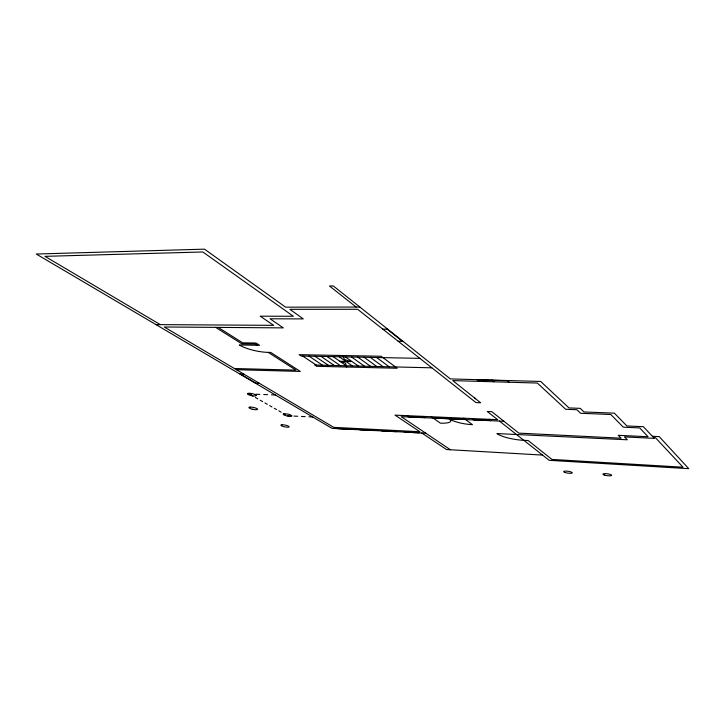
<?xml version="1.0" encoding="UTF-8"?>
<svg xmlns="http://www.w3.org/2000/svg" width="725" height="725" viewBox="0 0 725 725"><rect width="100%" height="100%" fill="white"/><g stroke="black" fill="none" stroke-linecap="round" stroke-linejoin="round"><path stroke-width="1.09" d="M359.845 307.038L285.614 307.173L204.486 249.155L36.25 254.031L332.041 428.366L425.774 433.197M155.993 324.601L273.688 325.353L260.221 316.191L293.353 316.272L202.837 251.974L44.986 256.342L160.288 324.628M382.809 329.132L387.721 329.177M398.161 341.239L402.991 341.303M218.207 327.401L242.667 342.834L256.034 343.025L259.568 345.299L239.368 344.982A21.542 5.845 11.9 0 0 268.196 352.377L270.688 352.423L300.286 371.417L236.395 369.705M419.884 358.358L301.093 355.993L299.108 354.67L381.114 356.265L397.209 368.255L316.608 366.288L314.704 365.028L431.873 367.82M234.383 368.517L295.963 370.14L268.196 352.377M477.249 379.882L507.437 380.734M239.966 374.1L244.008 374.218M255.436 383.217L259.423 383.344M249.264 393.974L251.657 394.065M255.97 394.228L259.822 394.373M263.692 394.518L267.57 394.672M271.458 394.817L275.364 394.962M252.237 409.281L252.762 409.308M409.018 416.866L424.768 417.573M432.997 417.944L465.377 419.394M473.887 419.775L490.535 420.527M503.948 421.288L491.849 411.682L487.272 411.492L497.685 419.693L395.043 415.135L419.884 431.737L333.708 427.342L164.276 326.993L283.321 327.881L270.053 318.792L303.258 318.9L289.909 309.339L357.624 309.285L475.972 402.583L480.63 402.756L452.753 380.607L537.334 383.054L565.663 409.281L576.873 409.716L580.616 413.268L610.785 414.492L623.31 427.179L639.695 427.913L648.077 436.749L618.226 435.308L621.18 438.199L518.855 433.133L503.948 421.288L401.206 416.667L450.397 449.754M287.472 415.797L290.254 415.923M293.96 416.096L297.694 416.277M301.428 416.449L305.18 416.621M308.941 416.803L312.72 416.975M652.364 436.287L659.197 436.613L688.75 468.667L549.206 460.321L499.452 421.089M653.66 437.673L655.518 437.764L683.013 467.208L551.933 459.423L528.19 440.555L523.84 440.329A21.315 5.084 8.6 0 1 496.933 433.568L627.342 439.785L624.442 436.903L654.312 438.371L643.365 426.69L626.871 425.956L614.383 413.159L584.006 411.954L580.263 408.365L568.989 407.93L540.687 381.468L450.343 378.912L333.31 285.949L329.485 285.994L356.129 307.038M542.572 455.092L446.5 449.527L421.751 432.988M250.569 394.717L253.007 396.113M255.427 397.49L257.837 398.868M260.23 400.236L262.604 401.596M264.969 402.946L267.317 404.287M269.646 405.619L271.966 406.942M274.277 408.257L276.569 409.562M278.844 410.867L281.11 412.163M283.357 413.44L285.596 414.718M240.473 374.109L255.934 383.226M338.086 428.674L352.169 429.399M359.754 429.789L374.1 430.532M215.669 327.374L241.797 343.813L255.118 344.013L257.058 345.254M381.83 430.931L396.457 431.683M404.333 432.091L419.249 432.852M302.642 356.02L316.236 365.065M309.022 356.147L322.534 365.21M314.994 356.274L328.434 365.355M321.012 356.392L334.37 365.491M407.269 415.679L409.263 417.029M327.057 356.51L340.333 365.636M333.128 356.627L346.323 365.772M423.056 416.377L425.013 417.736M339.237 356.754L352.359 365.926M431.303 416.748L440.383 423.155A17.763 4.305 9.5 0 0 449.319 418.833A18.034 4.413 9.1 0 0 472.464 424.669L463.755 418.189M345.381 356.872L358.422 366.071M351.562 356.999L364.512 366.216M357.769 357.126L370.638 366.361M447.416 417.464L449.319 418.833M364.013 357.244L376.792 366.506M370.285 357.371L382.981 366.651M376.592 357.498L389.207 366.796M472.283 418.57L474.123 419.947M488.967 419.304L490.752 420.699M387.096 329.168L402.375 341.294M476.987 379.664L479.035 381.368M491.994 380.09L493.997 381.794M507.192 380.516L509.149 382.238M343.052 355.522L344.293 359.428L351.208 361.612L339.789 361.24L345.435 362.989L346.722 367.022M256.46 395.487L255.273 396.049L252.137 395.805A4.622 1.078 11.6 0 1 247.497 393.575A4.622 1.078 11.6 0 1 254.031 394.092L256.46 395.487M291.831 415.815L291.704 416.05A4.404 0.988 11.1 0 1 285.922 415.67A4.404 0.988 11.1 0 1 283.72 413.839L287.435 414.011A4.404 0.988 11.1 0 1 290.526 414.872L291.831 415.815M250.034 407.115L249.382 407.205A4.423 0.988 11.4 0 0 252.3 409.208L254.538 409.616A4.423 0.988 11.4 0 0 256.895 408.565A4.423 0.988 11.4 0 0 250.034 407.115M282.025 424.805L281.382 424.877A4.232 0.906 11 0 0 284.028 426.717A4.232 0.906 11 0 0 289.184 426.762L287.916 425.874A4.232 0.906 11 0 0 283.874 424.895L282.025 424.805M475.5 398.687L474.893 398.197L475.5 398.687M565.165 472.519A4.332 0.924 8.2 0 0 572.224 472.972A4.332 0.924 8.2 0 0 566.687 471.132A4.332 0.924 8.2 0 0 565.165 472.519M604.297 475.029A4.423 0.952 7.8 0 0 611.574 475.509A4.423 0.952 7.8 0 0 606.073 473.642A4.423 0.952 7.8 0 0 604.297 475.029"/></g></svg>
